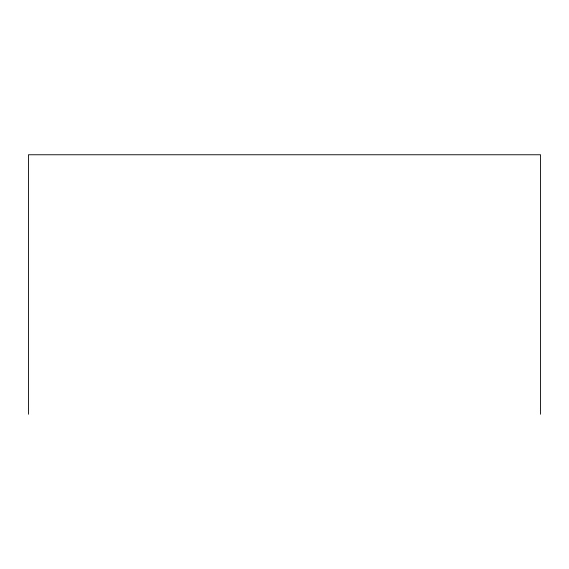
<?xml version="1.0" encoding="UTF-8"?>
<svg xmlns="http://www.w3.org/2000/svg" width="569" height="569" viewBox="0 0 569 569"><rect width="100%" height="100%" fill="white"/><g stroke="black" fill="none" stroke-linecap="round" stroke-linejoin="round"><path stroke-width="0.85" d="M540.55 414.239L540.55 154.761L28.45 154.761L28.45 414.239"/></g></svg>
